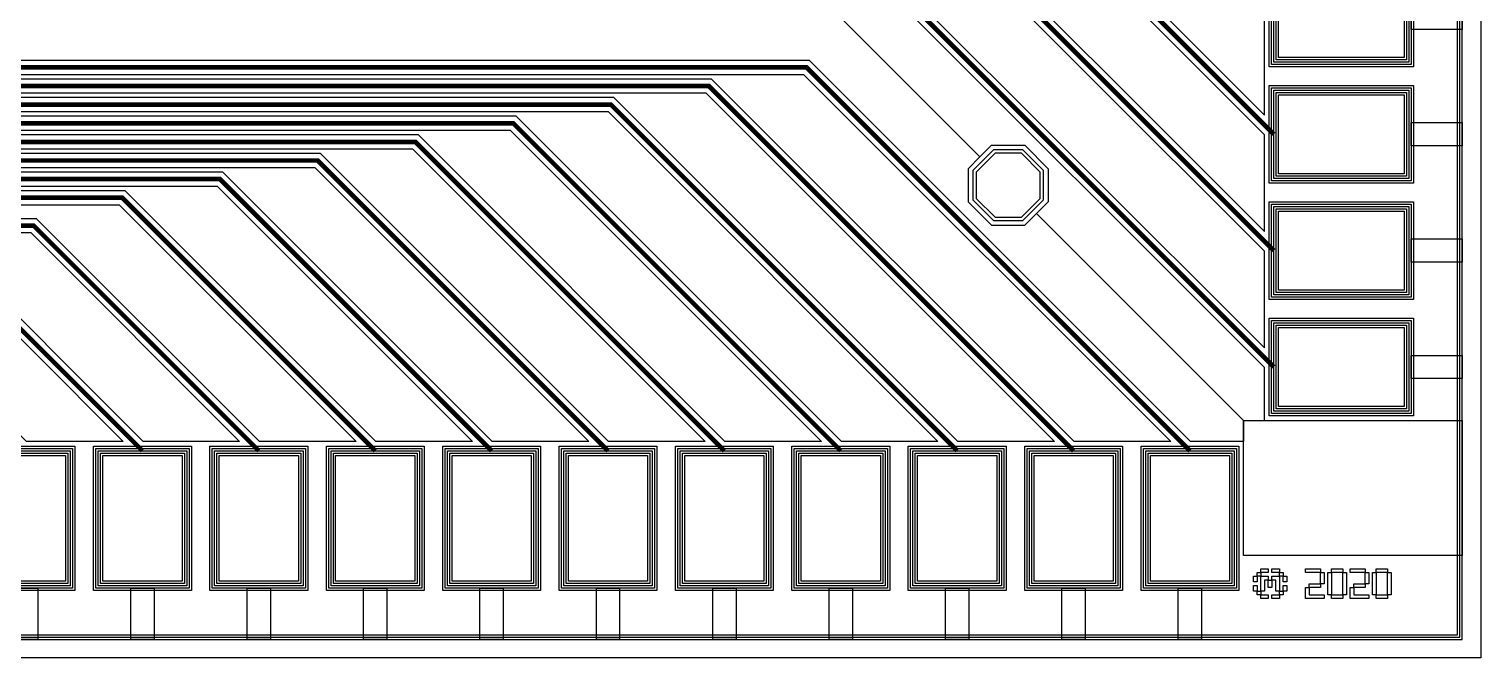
# Model space of a CAD drawing. Extents: x -87611 to 96139, y 77822 to 138139.
# Drawn here: x 79157 to 82276, y 108516 to 109867 of the extents above; entities that cross this region are included whole.
import ezdxf

# ---------------------------------------------------------------- set-up
doc = ezdxf.new("R2010")
doc.units = 0
doc.header["$MEASUREMENT"] = 0
doc.layers.get('0').update_dxf_attribs({"color": 6})
for name, color, linetype in [('L12D0 Etch', 190, 'Continuous'), ('L14D0 Au', 2, 'Continuous'), ('L15D0 PVIA', 7, 'Continuous'), ('L18D0 SU8', 7, 'Continuous'), ('L3D0 Base', 3, 'Continuous'), ('L4D0 Cntr', 1, 'Continuous'), ('L7D0 DE', 42, 'Continuous'), ('L8D0 Wire', 5, 'Continuous')]:
    doc.layers.add(name, color=color, linetype=linetype)

# ---------------------------------------------------------------- blocks, each defined once
blk = doc.blocks.new('128PAD')
at = {"layer": 'L14D0 Au'}
blk.add_lwpolyline([(-90, 10), (-90, 290), (90, 290), (90, 10)], close=True, dxfattribs=at)
at = {"layer": 'L15D0 PVIA'}
blk.add_lwpolyline([(-85, 15), (-85, 285), (85, 285), (85, 15)], close=True, dxfattribs=at)
at = {"layer": 'L3D0 Base'}
for points in [[(-25, 300), (-25, 410), (25, 410), (25, 300)], [(-100, 0), (-100, 300), (100, 300), (100, 0)]]:
    blk.add_lwpolyline(points, close=True, dxfattribs=at)
at = {"layer": 'L4D0 Cntr'}
blk.add_lwpolyline([(-95, 5), (-95, 295), (95, 295), (95, 5)], close=True, dxfattribs=at)
at = {"layer": 'L8D0 Wire'}
blk.add_lwpolyline([(-105, -5), (-105, 305), (105, 305), (105, -5)], close=True, dxfattribs=at)
blk = doc.blocks.new('_128PADS')
for p, rotation in [((4550, -3625), 270), ((4550, -3875), 270), ((4550, -4125), 270), ((4550, -4375), 270), ((1875, -4550), 180), ((2125, -4550), 180), ((2375, -4550), 180), ((2625, -4550), 180), ((2875, -4550), 180), ((3125, -4550), 180), ((3375, -4550), 180), ((3625, -4550), 180), ((3875, -4550), 180), ((4125, -4550), 180), ((4375, -4550), 180)]:
    blk.add_blockref('128PAD', p, dxfattribs=dict(rotation=rotation))
blk = doc.blocks.new('_SU8_POST')
at = {"layer": 'L18D0 SU8'}
blk.add_lwpolyline([(-28.5, -68.5), (-68.5, -28.5), (-68.5, 28.5), (-28.5, 68.5), (28.5, 68.5), (68.5, 28.5), (68.5, -28.5), (28.5, -68.5)], close=True, dxfattribs=at)
at = {"layer": 'L3D0 Base'}
blk.add_lwpolyline([(-31.5, -76), (-76, -31.5), (-76, 31.5), (-31.5, 76), (31.5, 76), (76, 31.5), (76, -31.5), (31.5, -76)], close=True, dxfattribs=at)
blk = doc.blocks.new('_128TRCE130')
at = {"layer": 'L14D0 Au'}
blk.add_lwpolyline([(3923.773, 3923.773), (0, 0), (-1833.831, 1833.831), (-1535.918, 2131.744), (-1535.918, 2974.37), (-2131.744, 3570.196), (-2974.37, 3570.196), (-3272.283, 3272.283), (-3923.773, 3923.773), (-3898.57, 3948.975), (-3898.57, 4020.192), (-3948.975, 4070.598), (-4020.192, 4070.598), (-4045.395, 4045.395), (-4490, 4490), (-4490, 4535), (-4376.213, 4535), (-3557.601, 3716.388), (-785, 3716.388), (-785, 3499.154), (335.308, 2378.846), (-915.706, 1127.833), (-813.175, 1025.302), (-898.026, 940.452)], dxfattribs=at)
for points in [[(377.734, 2378.846), (-755, 3511.58), (-755, 3746.388), (-3545.175, 3746.388), (-4333.787, 4535), (-4126.213, 4535), (-3347.601, 3756.388), (-745, 3756.388), (-745, 3515.722), (381.521, 2389.202), (381.521, 2382.633)], [(411.521, 2370.207), (411.521, 2401.628), (-715, 3528.149), (-715, 3786.388), (-3335.175, 3786.388), (-4083.787, 4535), (-3876.213, 4535), (-3137.601, 3796.388), (-705, 3796.388), (-705, 3532.291), (421.521, 2405.77), (421.521, 2380.207)], [(451.521, 2367.78), (451.521, 2418.197), (-675, 3544.717), (-675, 3826.388), (-3125.175, 3826.388), (-3833.787, 4535), (-3626.213, 4535), (-2927.601, 3836.388), (-665, 3836.388), (-665, 3548.859), (461.521, 2422.339), (461.521, 2377.78)], [(491.521, 2365.354), (491.521, 2434.765), (-635, 3561.286), (-635, 3866.388), (-2915.175, 3866.388), (-3583.787, 4535), (-3376.213, 4535), (-2717.601, 3876.388), (-625, 3876.388), (-625, 3565.428), (501.521, 2438.907), (501.521, 2375.354)], [(531.521, 2362.927), (531.521, 2451.334), (-595, 3577.854), (-595, 3906.388), (-2705.175, 3906.388), (-3333.787, 4535), (-3126.213, 4535), (-2507.601, 3916.388), (-585, 3916.388), (-585, 3581.997), (541.521, 2455.476), (541.521, 2372.927)], [(571.521, 2360.501), (571.521, 2467.902), (-555, 3594.423), (-555, 3946.388), (-2495.175, 3946.388), (-3083.787, 4535), (-2876.213, 4535), (-2297.601, 3956.388), (-545, 3956.388), (-545, 3598.565), (581.521, 2472.044), (581.521, 2370.501)], [(611.521, 2358.075), (611.521, 2484.471), (-515, 3610.991), (-515, 3986.388), (-2285.175, 3986.388), (-2833.787, 4535), (-2626.213, 4535), (-2087.601, 3996.388), (-505, 3996.388), (-505, 3615.134), (621.521, 2488.613), (621.521, 2368.075)], [(291.682, 1882.672), (274.004, 1900.349), (353.553, 1979.899), (247.487, 2085.965), (247.485, 2085.963), (240.414, 2093.034), (267.66, 2120.28), (416.152, 2120.28), (651.521, 2355.648), (651.521, 2501.039), (-475, 3627.56), (-475, 4026.388), (-2075.175, 4026.388), (-2583.787, 4535), (-2376.213, 4535), (-1897.601, 4056.388), (-445, 4056.388), (-445, 3639.986), (681.521, 2513.466), (681.521, 2343.222), (353.553, 2015.254), (388.909, 1979.899)], [(431.335, 1979.899), (395.98, 2015.254), (711.521, 2330.795), (711.521, 2525.892), (-415, 3652.413), (-415, 4086.388), (-1885.175, 4086.388), (-2333.787, 4535), (-2126.213, 4535), (-1707.601, 4116.388), (-385, 4116.388), (-385, 3664.839), (741.521, 2538.318), (741.521, 2290.085)], [(771.521, 2277.658), (771.521, 2550.745), (-355, 3677.266), (-355, 4146.388), (-1695.175, 4146.388), (-2083.787, 4535), (-1876.213, 4535), (-1497.601, 4156.388), (-345, 4156.388), (-345, 3681.408), (781.521, 2554.887), (781.521, 2287.658)]]:
    blk.add_lwpolyline(points, close=True, dxfattribs=at)
at = {"layer": 'L3D0 Base', "const_width": 10}
blk.add_lwpolyline([(-2375, 4555), (-1891.388, 4071.388), (-430, 4071.388), (-430, 3646.2), (696.521, 2519.679), (696.521, 2337.009), (374.767, 2015.254)], dxfattribs=at)
at = {"layer": 'L8D0 Wire', "const_width": 10}
for points in [[(-4375, 4555), (-3551.388, 3731.388), (-770, 3731.388), (-770, 3505.367), (356.521, 2378.846), (314.167, 2336.493)], [(-4125, 4555), (-3341.388, 3771.388), (-730, 3771.388), (-730, 3521.936), (396.521, 2395.415), (396.521, 2376.42), (335.381, 2315.28)], [(-3875, 4555), (-3131.388, 3811.388), (-690, 3811.388), (-690, 3538.504), (436.521, 2411.983), (436.521, 2373.993), (347.807, 2285.28)], [(-3625, 4555), (-2921.388, 3851.388), (-650, 3851.388), (-650, 3555.073), (476.521, 2428.552), (476.521, 2371.567), (360.233, 2255.28)], [(-3375, 4555), (-2711.388, 3891.388), (-610, 3891.388), (-610, 3571.641), (516.521, 2445.12), (516.521, 2369.141), (372.66, 2225.28)], [(-3125, 4555), (-2501.388, 3931.388), (-570, 3931.388), (-570, 3588.21), (556.521, 2461.689), (556.521, 2366.714), (385.086, 2195.28)], [(-2875, 4555), (-2291.388, 3971.388), (-530, 3971.388), (-530, 3604.778), (596.521, 2478.257), (596.521, 2364.288), (397.513, 2165.28)], [(-2625, 4555), (-2081.388, 4011.388), (-490, 4011.388), (-490, 3621.347), (636.521, 2494.826), (636.521, 2361.861), (409.939, 2135.28)], [(-2125, 4555), (-1701.388, 4131.388), (-370, 4131.388), (-370, 3671.052), (756.521, 2544.532), (756.521, 2283.871), (561.655, 2089.005)]]:
    blk.add_lwpolyline(points, dxfattribs=at)
blk = doc.blocks.new('$128_130_A')
at = {"layer": 'L12D0 Etch'}
blk.add_lwpolyline([(0, 0), (0, 9950), (50, 9950), (50, 50), (9950, 50), (9950, 9950), (0, 9950), (0, 10000), (10000, 10000), (10000, 0)], close=True, dxfattribs=at)
at = {"layer": 'L14D0 Au'}
blk.add_lwpolyline([(9490, 220), (9490, 510), (9960, 510), (9960, 220)], close=True, dxfattribs=at)
at = {"layer": 'L3D0 Base'}
for points in [[(0, 0), (0, 9960), (40, 9960), (40, 40), (9960, 40), (9960, 9960), (0, 9960), (0, 10000), (10000, 10000), (10000, 0)], [(9527.184, 183.454), (9527.184, 191.454), (9543.184, 191.454), (9543.184, 183.454)], [(9551.184, 183.454), (9551.184, 191.454), (9567.184, 191.454), (9567.184, 183.454)], [(9623.184, 183.454), (9623.184, 191.454), (9655.184, 191.454), (9655.184, 183.454)], [(9679.184, 183.454), (9679.184, 191.454), (9703.184, 191.454), (9703.184, 183.454)], [(9719.184, 183.454), (9719.184, 191.454), (9751.184, 191.454), (9751.184, 183.454)], [(9775.184, 183.454), (9775.184, 191.454), (9799.184, 191.454), (9799.184, 183.454)], [(9511.184, 163.454), (9511.184, 175.454), (9519.184, 175.454), (9519.184, 163.454)], [(9519.184, 175.454), (9519.184, 183.454), (9527.184, 183.454), (9527.184, 175.454)], [(9527.184, 143.454), (9527.184, 175.454), (9543.184, 175.454), (9543.184, 167.454), (9535.184, 167.454), (9535.184, 143.454)], [(9543.184, 151.454), (9543.184, 167.454), (9551.184, 167.454), (9551.184, 151.454)], [(9559.184, 143.454), (9559.184, 167.454), (9551.184, 167.454), (9551.184, 175.454), (9567.184, 175.454), (9567.184, 143.454)], [(9567.184, 175.454), (9567.184, 183.454), (9575.184, 183.454), (9575.184, 175.454)], [(9575.184, 163.454), (9575.184, 175.454), (9583.184, 175.454), (9583.184, 163.454)], [(9631.184, 151.454), (9631.184, 159.454), (9655.184, 159.454), (9655.184, 151.454)], [(9655.184, 159.454), (9655.184, 183.454), (9663.184, 183.454), (9663.184, 159.454)], [(9671.184, 135.454), (9671.184, 183.454), (9679.184, 183.454), (9679.184, 135.454)], [(9703.184, 135.454), (9703.184, 183.454), (9711.184, 183.454), (9711.184, 135.454)], [(9727.184, 151.454), (9727.184, 159.454), (9751.184, 159.454), (9751.184, 151.454)], [(9751.184, 159.454), (9751.184, 183.454), (9759.184, 183.454), (9759.184, 159.454)], [(9767.184, 135.454), (9767.184, 183.454), (9775.184, 183.454), (9775.184, 135.454)], [(9799.184, 135.454), (9799.184, 183.454), (9807.184, 183.454), (9807.184, 135.454)], [(9511.184, 143.454), (9511.184, 155.454), (9519.184, 155.454), (9519.184, 143.454)], [(9519.184, 135.454), (9519.184, 143.454), (9527.184, 143.454), (9527.184, 135.454)], [(9527.184, 127.454), (9527.184, 135.454), (9543.184, 135.454), (9543.184, 127.454)], [(9551.184, 127.454), (9551.184, 135.454), (9567.184, 135.454), (9567.184, 127.454)], [(9567.184, 135.454), (9567.184, 143.454), (9575.184, 143.454), (9575.184, 135.454)], [(9575.184, 143.454), (9575.184, 155.454), (9583.184, 155.454), (9583.184, 143.454)], [(9623.184, 127.454), (9623.184, 151.454), (9631.184, 151.454), (9631.184, 135.454), (9663.184, 135.454), (9663.184, 127.454)], [(9679.184, 127.454), (9679.184, 135.454), (9703.184, 135.454), (9703.184, 127.454)], [(9719.184, 127.454), (9719.184, 151.454), (9727.184, 151.454), (9727.184, 135.454), (9759.184, 135.454), (9759.184, 127.454)], [(9775.184, 127.454), (9775.184, 135.454), (9799.184, 135.454), (9799.184, 127.454)]]:
    blk.add_lwpolyline(points, close=True, dxfattribs=at)
at = {"layer": 'L4D0 Cntr'}
blk.add_lwpolyline([(0, 0), (0, 9955), (45, 9955), (45, 45), (9955, 45), (9955, 9955), (0, 9955), (0, 10000), (10000, 10000), (10000, 0)], close=True, dxfattribs=at)
at = {"layer": 'L7D0 DE'}
blk.add_lwpolyline([(0, 0), (0, 9960), (40, 9960), (40, 40), (9960, 40), (9960, 9960), (0, 9960), (0, 10000), (10000, 10000), (10000, 0)], close=True, dxfattribs=at)
blk.add_blockref('_128PADS', (5000, 5000))
at = {"yscale": -1}
for name, p, rotation in [('_128TRCE130', (5000, 5000), 90), ('_SU8_POST', (8984.584, 1015.416), 135)]:
    blk.add_blockref(name, p, dxfattribs=dict(at, rotation=rotation))
at = {"rotation": 180}
blk.add_blockref('_128TRCE130', (5000, 5000), dxfattribs=at)

msp = doc.modelspace()

# ---------------------------------------------------------------- block references
at = {"linetype": 'Continuous'}
msp.add_blockref('$128_130_A', (72275.9, 108515.9), dxfattribs=at)

doc.saveas('drawing.dxf')
